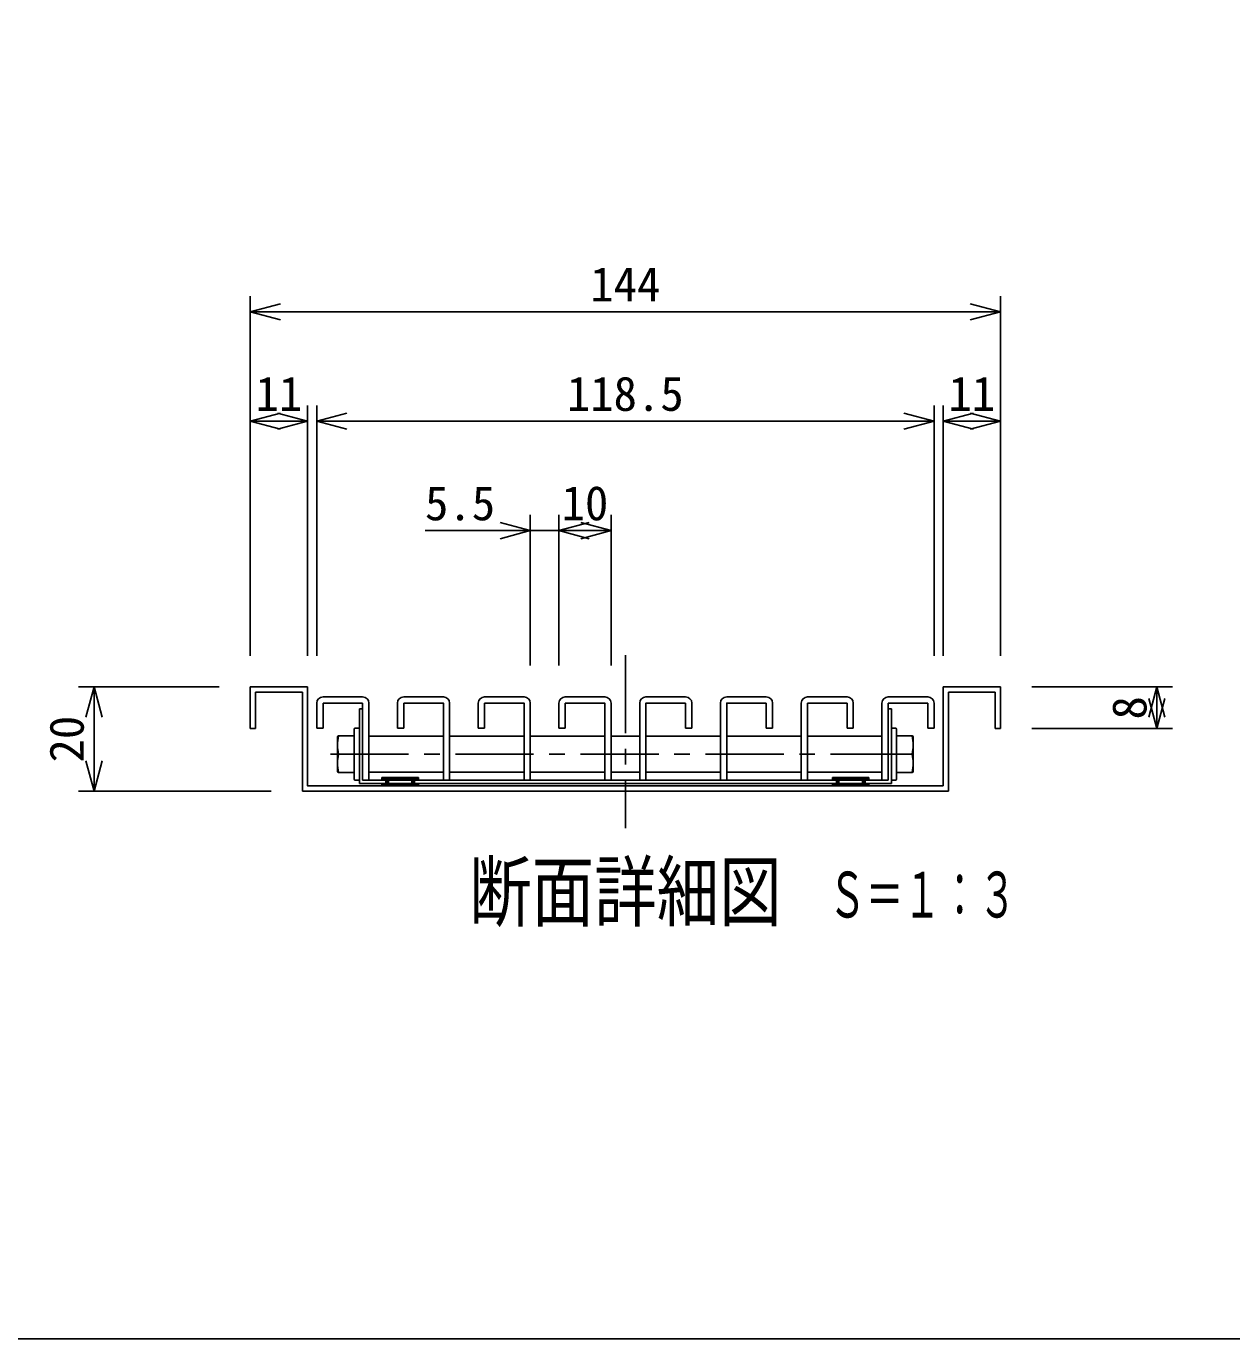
# Model space of a CAD drawing. Units: millimetres, scale not verified, with parts at other scales. Extents: x -1365 to 1365, y -930 to 870.
# Drawn here: x -632 to 139, y -930 to -90 of the extents above; entities that cross this region are included whole.
import ezdxf
from ezdxf.enums import TextEntityAlignment as Align

# ---------------------------------------------------------------- set-up
doc = ezdxf.new("R2010")
doc.units = ezdxf.units.MM
doc.header["$LTSCALE"] = 10
doc.linetypes.add('CHAIN1', pattern=[8, 5, -1, 1, -1])
for name, color, linetype in [('0-7_枠細線', 5, 'Continuous'), ('0-8_枠中線', 5, 'Continuous'), ('1-2_極細2', 2, 'Continuous'), ('1-3_細線2', 4, 'Continuous'), ('1-5_寸法2', 7, 'Continuous')]:
    doc.layers.add(name, color=color, linetype=linetype)
doc.styles.add('ＭＳ ゴシック', font='')
doc.styles.get('ＭＳ ゴシック').set_extended_font_data('MS Gothic')

msp = doc.modelspace()

# ---------------------------------------------------------------- linework, layer by layer
at = {"layer": '0-8_枠中線'}
msp.add_lwpolyline([(-1365, -930), (-1365, 870), (1365, 870), (1365, -930)], close=True, dxfattribs=at)
at = {"layer": '1-2_極細2', "linetype": 'CHAIN1'}
for p, q in [((-249.05, -492.66), (-249.05, -603.45)), ((-437.76, -556.04), (-59.26, -556.04))]:
    msp.add_line(p, q, dxfattribs=at)
at = {"layer": '1-2_極細2'}
for p, q in [((-485.72, -516.38), (-455.72, -516.38)), ((-485.72, -539.71), (-485.72, -516.38)), ((-455.72, -516.38), (-455.72, -579.71)), ((-45.72, -513.04), (-9.05, -513.04)), ((-45.72, -576.38), (-45.72, -513.04)), ((-12.39, -516.38), (-42.39, -516.38)), ((-42.39, -516.38), (-42.39, -579.71)), ((-12.39, -539.71), (-12.39, -516.38)), ((-9.05, -539.71), (-9.05, -513.04)), ((-419.22, -527.04), (-417.22, -527.04)), ((-419.22, -527.04), (-419.22, -574.71)), ((-78.89, -527.04), (-80.89, -527.04)), ((-78.89, -527.04), (-78.89, -574.71)), ((-489.05, -539.71), (-485.72, -539.71)), ((-12.39, -539.71), (-9.05, -539.71)), ((-422.54, -556.04), (-432.56, -556.04)), ((-75.56, -556.04), (-65.55, -556.04)), ((-419.22, -574.71), (-78.89, -574.71)), ((-417.22, -572.71), (-80.89, -572.71)), ((-404.89, -571.04), (-404.89, -572.71)), ((-404.89, -571.04), (-381.55, -571.04)), ((-404.89, -572), (-381.55, -572)), ((-404.89, -574.71), (-404.89, -576.38)), ((-404.89, -575), (-381.55, -575)), ((-404.89, -576), (-381.55, -576)), ((-404.89, -576.38), (-381.55, -576.38)), ((-402.39, -572.71), (-402.39, -574.71)), ((-402.39, -573), (-400.72, -573)), ((-402.39, -574), (-400.72, -574)), ((-400.72, -572.71), (-400.72, -574.71)), ((-385.72, -572.71), (-385.72, -574.71)), ((-385.72, -573), (-384.05, -573)), ((-385.72, -574), (-384.05, -574)), ((-384.05, -572.71), (-384.05, -574.71)), ((-381.55, -571.04), (-381.55, -572.71)), ((-381.55, -574.71), (-381.55, -576.38)), ((-116.55, -571.04), (-116.55, -572.71)), ((-116.55, -571.04), (-93.22, -571.04)), ((-116.55, -572), (-93.22, -572)), ((-116.55, -574.71), (-116.55, -576.38)), ((-116.55, -575), (-93.22, -575)), ((-116.55, -576), (-93.22, -576)), ((-116.55, -576.38), (-93.22, -576.38)), ((-114.05, -572.71), (-114.05, -574.71)), ((-114.05, -573), (-112.39, -573)), ((-114.05, -574), (-112.39, -574)), ((-112.39, -572.71), (-112.39, -574.71)), ((-97.39, -572.71), (-97.39, -574.71)), ((-97.39, -573), (-95.72, -573)), ((-97.39, -574), (-95.72, -574)), ((-95.72, -572.71), (-95.72, -574.71)), ((-93.22, -571.04), (-93.22, -572.71)), ((-93.22, -574.71), (-93.22, -576.38)), ((-42.39, -579.71), (-455.72, -579.71))]:
    msp.add_line(p, q, dxfattribs=at)
for points in [[(-489.05, -539.71), (-489.05, -513.04), (-452.39, -513.04)], [(-45.72, -576.38), (-452.39, -576.38), (-452.39, -513.04)]]:
    msp.add_lwpolyline(points, dxfattribs=at)
for centre, start, end in [((-407.36, -550.21), 166.96433, 193.03802), ((-90.74, -550.21), 346.96198, 13.03567), ((-407.36, -561.88), 166.96198, 193.03567), ((-90.74, -561.88), 346.96433, 13.03802)]:
    msp.add_arc(centre, 25.86, start, end, dxfattribs=at)
at = {"layer": '1-3_細線2'}
for p, q in [((-442.55, -519.38), (-417.22, -519.38)), ((-390.89, -519.38), (-365.55, -519.38)), ((-339.22, -519.38), (-313.89, -519.38)), ((-287.55, -519.38), (-262.22, -519.38)), ((-210.55, -519.38), (-235.89, -519.38)), ((-158.89, -519.38), (-184.22, -519.38)), ((-107.22, -519.38), (-132.55, -519.38)), ((-55.55, -519.38), (-80.89, -519.38)), ((-446.55, -523.38), (-446.55, -539.38)), ((-442.55, -523.38), (-417.22, -523.38)), ((-442.55, -523.38), (-442.55, -539.38)), ((-417.22, -523.38), (-417.22, -572.71)), ((-413.22, -523.38), (-413.22, -572.71)), ((-394.89, -523.38), (-394.89, -539.38)), ((-390.89, -523.38), (-390.89, -539.38)), ((-361.55, -523.38), (-361.55, -572.71)), ((-343.22, -523.38), (-343.22, -539.38)), ((-339.22, -523.38), (-339.22, -539.38)), ((-309.89, -523.38), (-309.89, -572.71)), ((-291.55, -523.38), (-291.55, -539.38)), ((-287.55, -523.38), (-287.55, -539.38)), ((-258.22, -523.38), (-258.22, -572.71)), ((-239.89, -523.38), (-239.89, -572.71)), ((-210.55, -523.38), (-210.55, -539.38)), ((-206.55, -523.38), (-206.55, -539.38)), ((-188.22, -523.38), (-188.22, -572.71)), ((-158.89, -523.38), (-158.89, -539.38)), ((-154.89, -523.38), (-154.89, -539.38)), ((-136.55, -523.38), (-136.55, -572.71)), ((-107.22, -523.38), (-132.55, -523.38)), ((-132.55, -523.38), (-132.55, -572.71)), ((-107.22, -523.38), (-107.22, -539.38)), ((-103.22, -523.38), (-103.22, -539.38)), ((-84.89, -523.38), (-84.89, -572.71)), ((-80.89, -523.38), (-80.89, -572.71)), ((-55.55, -523.38), (-80.89, -523.38)), ((-55.55, -523.38), (-55.55, -539.38)), ((-51.55, -523.38), (-51.55, -539.38)), ((-446.55, -539.38), (-442.55, -539.38)), ((-433.22, -567.04), (-433.22, -545.04)), ((-422.54, -544.38), (-432.56, -544.38)), ((-422.54, -540.04), (-422.54, -557.71)), ((-419.22, -539.38), (-421.87, -539.38)), ((-413.22, -544.54), (-365.55, -544.54)), ((-394.89, -539.38), (-390.89, -539.38)), ((-361.55, -544.54), (-313.89, -544.54)), ((-343.22, -539.38), (-339.22, -539.38)), ((-309.89, -544.54), (-262.22, -544.54)), ((-291.55, -539.38), (-287.55, -539.38)), ((-239.89, -544.54), (-258.22, -544.54)), ((-188.22, -544.54), (-235.89, -544.54)), ((-206.55, -539.38), (-210.55, -539.38)), ((-136.55, -544.54), (-184.22, -544.54)), ((-154.89, -539.38), (-158.89, -539.38)), ((-84.89, -544.54), (-132.55, -544.54)), ((-103.22, -539.38), (-107.22, -539.38)), ((-78.89, -539.38), (-76.23, -539.38)), ((-75.56, -540.04), (-75.56, -572.04)), ((-75.56, -544.38), (-65.55, -544.38)), ((-64.88, -567.04), (-64.88, -545.04)), ((-51.55, -539.38), (-55.55, -539.38)), ((-80.89, -547.43), (-80.89, -560.66)), ((-422.54, -557.71), (-422.54, -572.04)), ((-422.54, -567.71), (-432.56, -567.71)), ((-413.22, -567.54), (-365.55, -567.54)), ((-361.55, -567.54), (-313.89, -567.54)), ((-309.89, -567.54), (-262.22, -567.54)), ((-239.89, -567.54), (-258.22, -567.54)), ((-188.22, -567.54), (-235.89, -567.54)), ((-136.55, -567.54), (-184.22, -567.54)), ((-84.89, -567.54), (-132.55, -567.54)), ((-75.56, -567.71), (-65.55, -567.71)), ((-419.22, -572.71), (-421.87, -572.71)), ((-417.22, -572.71), (-413.22, -572.71)), ((-365.55, -572.71), (-361.55, -572.71)), ((-309.89, -572.71), (-313.89, -572.71)), ((-258.22, -572.71), (-262.22, -572.71)), ((-239.89, -572.71), (-235.89, -572.71)), ((-188.22, -572.71), (-184.22, -572.71)), ((-136.55, -572.71), (-132.55, -572.71)), ((-84.89, -572.71), (-80.89, -572.71)), ((-78.89, -572.71), (-76.23, -572.71))]:
    msp.add_line(p, q, dxfattribs=at)
for points in [[(-390.89, -523.38), (-365.55, -523.38), (-365.55, -572.71)], [(-339.22, -523.38), (-313.89, -523.38), (-313.89, -572.71)], [(-287.55, -523.38), (-262.22, -523.38), (-262.22, -572.71)], [(-210.55, -523.38), (-235.89, -523.38), (-235.89, -572.71)], [(-158.89, -523.38), (-184.22, -523.38), (-184.22, -572.71)]]:
    msp.add_lwpolyline(points, dxfattribs=at)
for centre, radius, start, end in [((-442.55, -523.38), 4, 90, 180), ((-417.22, -523.38), 4, 0, 90), ((-390.89, -523.38), 4, 90, 180), ((-365.55, -523.38), 4, 0, 90), ((-339.22, -523.38), 4, 90, 180), ((-313.89, -523.38), 4, 0, 90), ((-287.55, -523.38), 4, 90, 180), ((-262.22, -523.38), 4, 0, 90), ((-235.89, -523.38), 4, 90, 180), ((-210.55, -523.38), 4, 0, 90), ((-184.22, -523.38), 4, 90, 180), ((-158.89, -523.38), 4, 0, 90), ((-132.55, -523.38), 4, 90, 180), ((-107.22, -523.38), 4, 0, 90), ((-80.89, -523.38), 4, 90, 180), ((-55.55, -523.38), 4, 0, 90), ((-432.56, -545.04), 0.667, 90, 180), ((-421.87, -540.04), 0.667, 90, 180), ((-76.23, -540.04), 0.667, 0, 90), ((-65.55, -545.04), 0.667, 0, 90), ((-432.56, -567.04), 0.667, 180, 270), ((-65.55, -567.04), 0.667, 270, 360), ((-421.87, -572.04), 0.667, 180, 270), ((-76.23, -572.04), 0.667, 270, 360)]:
    msp.add_arc(centre, radius, start, end, dxfattribs=at)
at = {"layer": '1-5_寸法2'}
for p, q in [((-489.05, -493.04), (-489.05, -263.04)), ((-489.05, -273.04), (-469.73, -267.87)), ((-9.05, -273.04), (-28.37, -267.87)), ((-9.05, -493.04), (-9.05, -263.04)), ((-489.05, -273.04), (-469.73, -278.22)), ((-489.05, -273.04), (-9.05, -273.04)), ((-9.05, -273.04), (-28.37, -278.22)), ((-489.05, -493.04), (-489.05, -333.04)), ((-452.39, -493.04), (-452.39, -333.04)), ((-446.55, -493.04), (-446.55, -333.04)), ((-51.55, -493.04), (-51.55, -333.04)), ((-45.72, -493.04), (-45.72, -333.04)), ((-9.05, -493.04), (-9.05, -333.04)), ((-489.05, -343.04), (-469.73, -337.87)), ((-489.05, -343.04), (-469.73, -348.22)), ((-489.05, -343.04), (-452.39, -343.04)), ((-452.39, -343.04), (-471.7, -337.87)), ((-452.39, -343.04), (-471.7, -348.22)), ((-446.55, -343.04), (-427.23, -337.87)), ((-446.55, -343.04), (-427.23, -348.22)), ((-446.55, -343.04), (-51.55, -343.04)), ((-51.55, -343.04), (-70.87, -337.87)), ((-51.55, -343.04), (-70.87, -348.22)), ((-45.72, -343.04), (-26.4, -337.87)), ((-45.72, -343.04), (-26.4, -348.22)), ((-45.72, -343.04), (-9.05, -343.04)), ((-9.05, -343.04), (-28.37, -337.87)), ((-9.05, -343.04), (-28.37, -348.22)), ((-309.89, -413.04), (-329.2, -407.87)), ((-309.89, -499.38), (-309.89, -403.04)), ((-291.55, -499.38), (-291.55, -403.04)), ((-291.55, -413.04), (-272.23, -407.87)), ((-258.22, -413.04), (-277.54, -407.87)), ((-258.22, -499.38), (-258.22, -403.04)), ((-377.28, -413.04), (-291.55, -413.04)), ((-309.89, -413.04), (-329.2, -418.22)), ((-291.55, -413.04), (-272.23, -418.22)), ((-291.55, -413.04), (-258.22, -413.04)), ((-258.22, -413.04), (-277.54, -418.22)), ((-509.05, -513.04), (-599.05, -513.04)), ((-589.05, -513.04), (-594.23, -532.36)), ((-589.05, -513.04), (-583.88, -532.36)), ((-589.05, -513.04), (-589.05, -579.71)), ((10.95, -513.04), (100.95, -513.04)), ((90.95, -513.04), (85.77, -532.36)), ((90.95, -539.71), (85.77, -520.39)), ((90.95, -513.04), (96.12, -532.36)), ((90.95, -539.71), (90.95, -513.04)), ((90.95, -539.71), (96.12, -520.39)), ((10.95, -539.71), (100.95, -539.71)), ((-589.05, -579.71), (-594.23, -560.39)), ((-589.05, -579.71), (-583.88, -560.39)), ((-475.72, -579.71), (-599.05, -579.71))]:
    msp.add_line(p, q, dxfattribs=at)

# ---------------------------------------------------------------- texts
at = {"layer": '0-7_枠細線', "style": 'ＭＳ ゴシック'}
for s, height, width, p in [('断面詳細図', 36.66, 0.8, (-349.05, -673.3)), ('Ｓ＝１：３', 29.33, 0.6, (-119.15, -669.35))]:
    msp.add_text(s, height=height, dxfattribs=dict(at, width=width)).set_placement(p, align=Align.BOTTOM_LEFT)
at = {"layer": '1-5_寸法2', "style": 'ＭＳ ゴシック'}
for s, p in [('144', (-271.55, -273.04)), ('11', (-485.72, -343.04)), ('118.5', (-286.55, -343.04)), ('11', (-42.39, -343.04)), ('5.5', (-377.28, -413.04)), ('10', (-289.89, -413.04))]:
    msp.add_text(s, height=21.99, dxfattribs=at).set_placement(p, align=Align.BOTTOM_LEFT)
for s, p in [('8', (90.95, -533.88)), ('20', (-589.05, -561.38))]:
    msp.add_text(s, height=21.99, rotation=90, dxfattribs=at).set_placement(p, align=Align.BOTTOM_LEFT)

doc.saveas('drawing.dxf')
